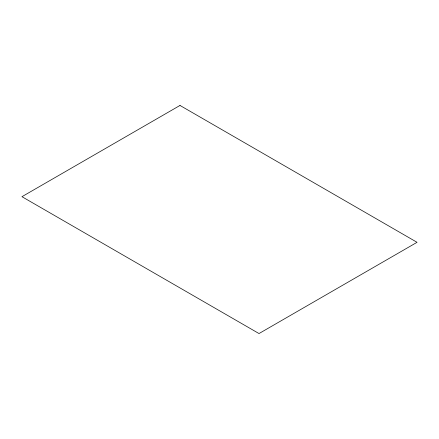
<?xml version="1.0" encoding="UTF-8"?>
<svg xmlns="http://www.w3.org/2000/svg" width="439" height="439" viewBox="0 0 439 439"><rect width="100%" height="100%" fill="white"/><g stroke="black" fill="none" stroke-linecap="round" stroke-linejoin="round"><path stroke-width="0.66" d="M179.99 105.448L21.95 196.688L259.01 333.552L417.05 242.312L179.99 105.448"/></g></svg>
